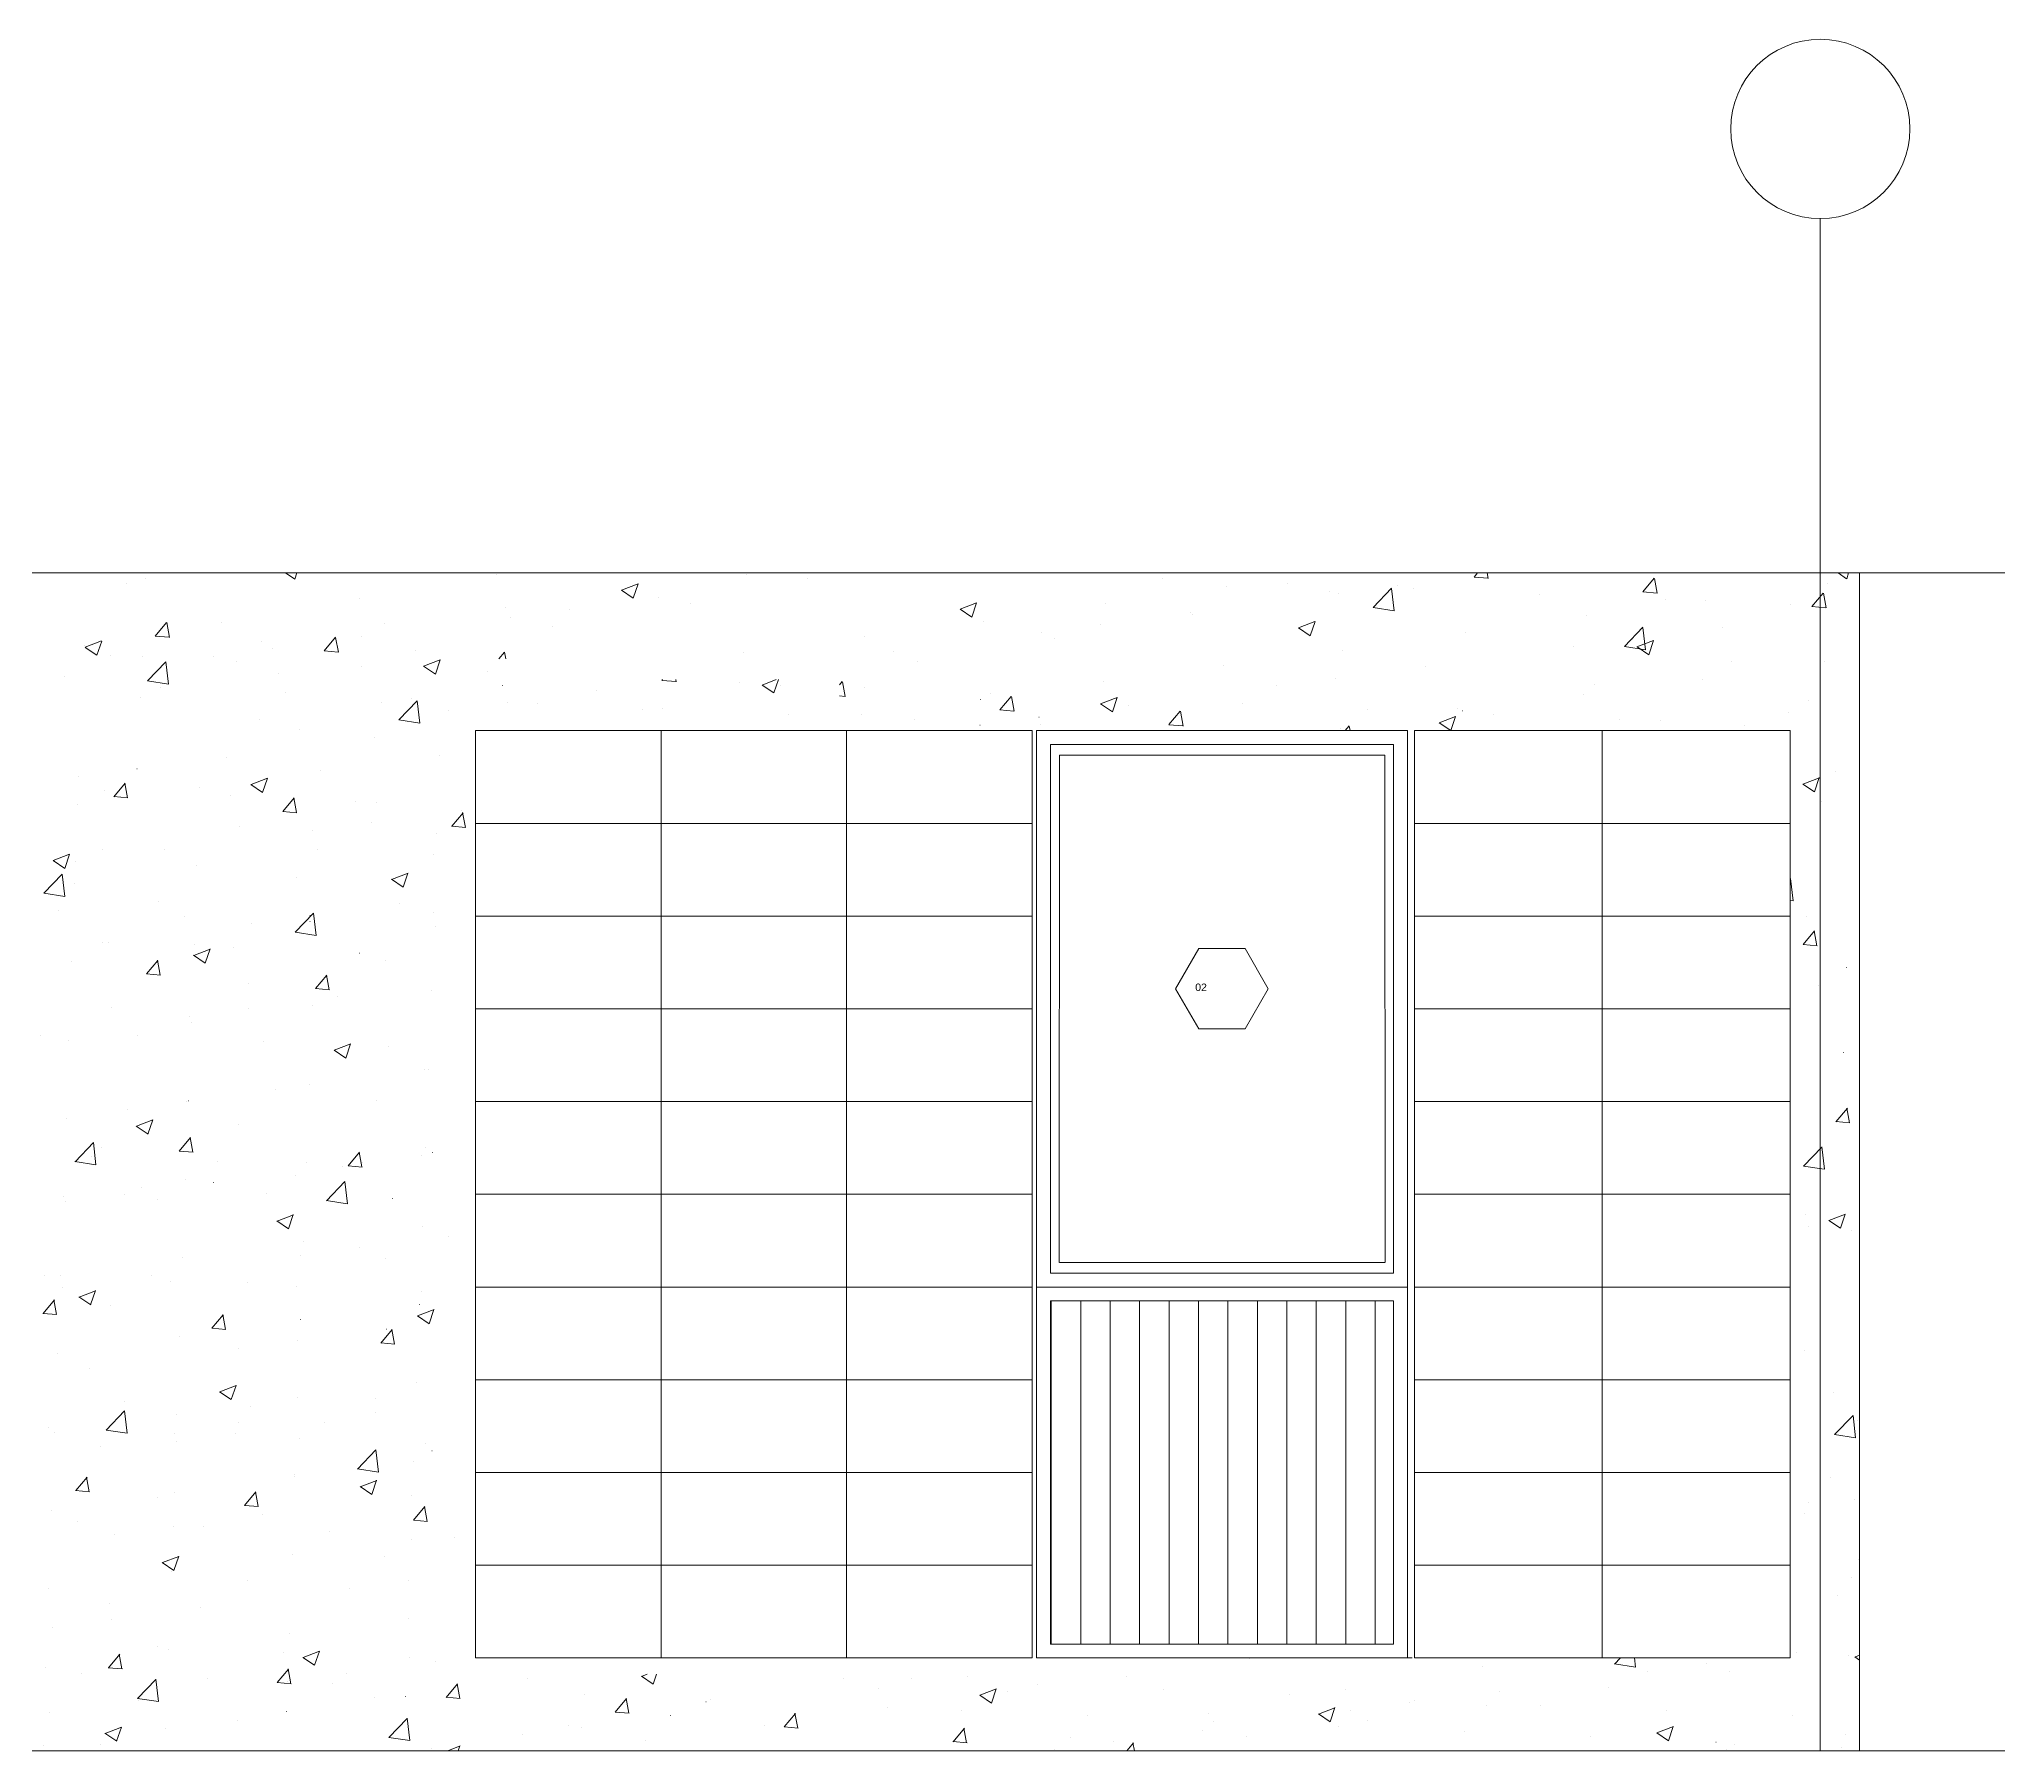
# Model space of a CAD drawing. Header units: centimetres. Extents: x -16179 to 12840, y -10704 to 3856.
# Drawn here: x 5540.9 to 5964.8, y -8898.1 to -8529 of the extents above; entities that cross this region are included whole.
import ezdxf

# ---------------------------------------------------------------- set-up
doc = ezdxf.new("R2010")
doc.units = ezdxf.units.CM
doc.header["$MEASUREMENT"] = 0
doc.layers.add('A-ELEV-MBE1_Num_Penna__14_Num_Penna__11_Num_Penna__9_Num_Penna__9_Num_Penna__9_Num_Penna__9_Num_Penna__9_Num_Penna__9_Num_Penna__10_Num_Penna__11', color=7, linetype='Continuous', lineweight=18, true_color=0xd19cc7)
for name, color, linetype, lineweight in [('A-ELEV-MBE1_Num_Penna__7_Num_Penna__7_Num_Penna__7_Num_Penna__7_Num_Penna__7_Num_Penna__7_Num_Penna__7_Num_Penna__7_Num_Penna__7_Num_Penna__7', 7, 'Continuous', 18), ('A-ELEV-PATT_Num_Penna__8_Num_Penna__8_Num_Penna__8_Num_Penna__8_Num_Penna__8_Num_Penna__8_Num_Penna__8_Num_Penna__8_Num_Penna__8_Num_Penna__8', 8, 'Continuous', 18), ('AA - linee quote_Num_Penna__3_Num_Penna__3_Num_Penna__3_Num_Penna__3_Num_Penna__3_Num_Penna__3_Num_Penna__3_Num_Penna__3_Num_Penna__3_Num_Penna__3', 3, 'Continuous', 18), ('AA - pareti sezionate_Num_Penna__7_Num_Penna__7_Num_Penna__7_Num_Penna__7_Num_Penna__7_Num_Penna__7_Num_Penna__7_Num_Penna__7_Num_Penna__7_Num_Penna__7', 7, 'Continuous', 18), ('AA - serramenti e porte_Num_Penna__4_Num_Penna__4_Num_Penna__4_Num_Penna__4_Num_Penna__4_Num_Penna__4_Num_Penna__4_Num_Penna__4_Num_Penna__4_Num_Penna__4', 4, 'Continuous', 18), ('AA - serramenti e porte_Num_Penna__7_Num_Penna__7_Num_Penna__7_Num_Penna__7_Num_Penna__7_Num_Penna__7_Num_Penna__7_Num_Penna__7_Num_Penna__7_Num_Penna__7', 7, 'Continuous', 18), ('AA pareti non sezionate_Num_Penna__2_Num_Penna__2_Num_Penna__2_Num_Penna__2_Num_Penna__2_Num_Penna__2_Num_Penna__2_Num_Penna__2_Num_Penna__2_Num_Penna__2', 2, 'Continuous', 18), ('SIMBOLI FINESTRE_Num_Penna__3_Num_Penna__3_Num_Penna__3_Num_Penna__3_Num_Penna__3_Num_Penna__3_Num_Penna__3_Num_Penna__3_Num_Penna__3_Num_Penna__3', 3, 'Continuous', 18)]:
    doc.layers.add(name, color=color, linetype=linetype, lineweight=lineweight)
doc.styles.add('GENERATED_STYLE_1', font='Arial.ttf')

msp = doc.modelspace()

# ---------------------------------------------------------------- linework, layer by layer
at = {"layer": 'A-ELEV-MBE1_Num_Penna__14_Num_Penna__11_Num_Penna__9_Num_Penna__9_Num_Penna__9_Num_Penna__9_Num_Penna__9_Num_Penna__9_Num_Penna__10_Num_Penna__11', "color": 9, "linetype": 'Continuous', "lineweight": 18, "true_color": 0xd19cc7}
for p, q in [((5675.04, -8678.1), (5635.04, -8678.1)), ((5635.04, -8678.1), (5635.04, -8698.1)), ((5675.04, -8698.1), (5675.04, -8678.1)), ((5715.04, -8678.1), (5675.04, -8678.1)), ((5675.04, -8678.1), (5675.04, -8698.1)), ((5713.54, -8678.1), (5714.54, -8678.1)), ((5715.04, -8698.1), (5715.04, -8678.1)), ((5755.04, -8678.1), (5715.04, -8678.1)), ((5715.04, -8678.1), (5715.04, -8698.1)), ((5755.04, -8678.1), (5755.04, -8698.1)), ((5837.54, -8678.1), (5878.04, -8678.1)), ((5837.54, -8698.1), (5837.54, -8678.1)), ((5878.04, -8678.1), (5918.54, -8678.1)), ((5878.04, -8698.1), (5878.04, -8678.1)), ((5878.04, -8678.1), (5878.04, -8698.1)), ((5918.54, -8678.1), (5918.54, -8698.1)), ((5635.04, -8698.1), (5675.04, -8698.1)), ((5675.04, -8698.1), (5635.04, -8698.1)), ((5635.04, -8698.1), (5635.04, -8718.1)), ((5675.04, -8718.1), (5675.04, -8698.1)), ((5675.04, -8698.1), (5715.04, -8698.1)), ((5715.04, -8698.1), (5675.04, -8698.1)), ((5675.04, -8698.1), (5675.04, -8718.1)), ((5715.04, -8718.1), (5715.04, -8698.1)), ((5715.04, -8698.1), (5755.04, -8698.1)), ((5715.04, -8698.1), (5715.04, -8718.1)), ((5755.04, -8698.1), (5755.04, -8718.1)), ((5837.54, -8698.1), (5878.04, -8698.1)), ((5837.54, -8718.1), (5837.54, -8698.1)), ((5878.04, -8698.1), (5837.54, -8698.1)), ((5878.04, -8698.1), (5918.54, -8698.1)), ((5878.04, -8718.1), (5878.04, -8698.1)), ((5878.04, -8698.1), (5878.04, -8718.1)), ((5918.54, -8698.1), (5878.04, -8698.1)), ((5918.54, -8698.1), (5918.54, -8718.1)), ((5635.04, -8718.1), (5675.04, -8718.1)), ((5675.04, -8718.1), (5635.04, -8718.1)), ((5635.04, -8718.1), (5635.04, -8738.1)), ((5675.04, -8738.1), (5675.04, -8718.1)), ((5675.04, -8718.1), (5715.04, -8718.1)), ((5715.04, -8718.1), (5675.04, -8718.1)), ((5675.04, -8718.1), (5675.04, -8738.1)), ((5715.04, -8738.1), (5715.04, -8718.1)), ((5715.04, -8718.1), (5755.04, -8718.1)), ((5755.04, -8718.1), (5715.04, -8718.1)), ((5715.04, -8718.1), (5715.04, -8738.1)), ((5755.04, -8718.1), (5755.04, -8738.1)), ((5878.04, -8718.1), (5837.54, -8718.1)), ((5837.54, -8718.1), (5878.04, -8718.1)), ((5837.54, -8738.1), (5837.54, -8718.1)), ((5918.54, -8718.1), (5878.04, -8718.1)), ((5878.04, -8718.1), (5918.54, -8718.1)), ((5878.04, -8738.1), (5878.04, -8718.1)), ((5878.04, -8718.1), (5878.04, -8738.1)), ((5918.54, -8718.1), (5918.54, -8738.1)), ((5635.04, -8738.1), (5675.04, -8738.1)), ((5675.04, -8738.1), (5635.04, -8738.1)), ((5635.04, -8738.1), (5635.04, -8758.1)), ((5675.04, -8758.1), (5675.04, -8738.1)), ((5675.04, -8738.1), (5715.04, -8738.1)), ((5715.04, -8738.1), (5675.04, -8738.1)), ((5675.04, -8738.1), (5675.04, -8758.1)), ((5715.04, -8758.1), (5715.04, -8738.1)), ((5715.04, -8738.1), (5755.04, -8738.1)), ((5755.04, -8738.1), (5715.04, -8738.1)), ((5715.04, -8738.1), (5715.04, -8758.1)), ((5755.04, -8738.1), (5755.04, -8758.1)), ((5837.54, -8738.1), (5878.04, -8738.1)), ((5837.54, -8758.1), (5837.54, -8738.1)), ((5878.04, -8738.1), (5837.54, -8738.1)), ((5878.04, -8738.1), (5918.54, -8738.1)), ((5878.04, -8758.1), (5878.04, -8738.1)), ((5878.04, -8738.1), (5878.04, -8758.1)), ((5918.54, -8738.1), (5878.04, -8738.1)), ((5635.04, -8758.1), (5675.04, -8758.1)), ((5675.04, -8758.1), (5635.04, -8758.1)), ((5635.04, -8758.1), (5635.04, -8778.1)), ((5675.04, -8778.1), (5675.04, -8758.1)), ((5675.04, -8758.1), (5715.04, -8758.1)), ((5715.04, -8758.1), (5675.04, -8758.1)), ((5675.04, -8758.1), (5675.04, -8778.1)), ((5715.04, -8778.1), (5715.04, -8758.1)), ((5715.04, -8758.1), (5755.04, -8758.1)), ((5755.04, -8758.1), (5715.04, -8758.1)), ((5715.04, -8758.1), (5715.04, -8778.1)), ((5755.04, -8758.1), (5755.04, -8778.1)), ((5837.54, -8758.1), (5878.04, -8758.1)), ((5837.54, -8778.1), (5837.54, -8758.1)), ((5878.04, -8758.1), (5837.54, -8758.1)), ((5878.04, -8758.1), (5878.04, -8778.1)), ((5878.04, -8758.1), (5918.54, -8758.1)), ((5878.04, -8778.1), (5878.04, -8758.1)), ((5918.54, -8758.1), (5878.04, -8758.1)), ((5635.04, -8778.1), (5675.04, -8778.1)), ((5675.04, -8778.1), (5635.04, -8778.1)), ((5635.04, -8778.1), (5635.04, -8798.1)), ((5675.04, -8798.1), (5675.04, -8778.1)), ((5715.04, -8778.1), (5675.04, -8778.1)), ((5675.04, -8778.1), (5675.04, -8798.1)), ((5715.04, -8798.1), (5715.04, -8778.1)), ((5755.04, -8778.1), (5715.04, -8778.1)), ((5715.04, -8778.1), (5715.04, -8798.1)), ((5755.04, -8778.1), (5755.04, -8798.1)), ((5837.54, -8778.1), (5878.04, -8778.1)), ((5837.54, -8798.1), (5837.54, -8778.1)), ((5878.04, -8778.1), (5837.54, -8778.1)), ((5878.04, -8778.1), (5878.04, -8798.1)), ((5878.04, -8778.1), (5918.54, -8778.1)), ((5878.04, -8798.1), (5878.04, -8778.1)), ((5918.54, -8778.1), (5878.04, -8778.1)), ((5918.54, -8778.1), (5918.54, -8798.1)), ((5635.04, -8798.1), (5675.04, -8798.1)), ((5675.04, -8798.1), (5635.04, -8798.1)), ((5635.04, -8798.1), (5635.04, -8818.1)), ((5675.04, -8818.1), (5675.04, -8798.1)), ((5675.04, -8798.1), (5715.04, -8798.1)), ((5715.04, -8798.1), (5675.04, -8798.1)), ((5675.04, -8798.1), (5675.04, -8818.1)), ((5715.04, -8818.1), (5715.04, -8798.1)), ((5715.04, -8798.1), (5755.04, -8798.1)), ((5755.04, -8798.1), (5715.04, -8798.1)), ((5715.04, -8798.1), (5715.04, -8818.1)), ((5755.04, -8798.1), (5755.04, -8818.1)), ((5878.04, -8798.1), (5837.54, -8798.1)), ((5837.54, -8798.1), (5878.04, -8798.1)), ((5837.54, -8818.1), (5837.54, -8798.1)), ((5918.54, -8798.1), (5878.04, -8798.1)), ((5878.04, -8798.1), (5878.04, -8818.1)), ((5878.04, -8798.1), (5918.54, -8798.1)), ((5878.04, -8818.1), (5878.04, -8798.1)), ((5918.54, -8798.1), (5918.54, -8818.1)), ((5759.04, -8801.1), (5833.04, -8801.1)), ((5759.04, -8801.1), (5759.04, -8875.1)), ((5759.19, -8875.1), (5759.19, -8801.1)), ((5765.54, -8875.1), (5765.54, -8801.1)), ((5771.89, -8875.1), (5771.89, -8801.1)), ((5778.24, -8875.1), (5778.24, -8801.1)), ((5784.59, -8875.1), (5784.59, -8801.1)), ((5790.94, -8875.1), (5790.94, -8801.1)), ((5797.29, -8875.1), (5797.29, -8801.1)), ((5803.64, -8875.1), (5803.64, -8801.1)), ((5809.99, -8875.1), (5809.99, -8801.1)), ((5816.34, -8875.1), (5816.34, -8801.1)), ((5822.69, -8875.1), (5822.69, -8801.1)), ((5829.04, -8875.1), (5829.04, -8801.1)), ((5833.04, -8801.1), (5833.04, -8875.1)), ((5635.04, -8818.1), (5675.04, -8818.1)), ((5675.04, -8818.1), (5635.04, -8818.1)), ((5635.04, -8818.1), (5635.04, -8838.1)), ((5675.04, -8838.1), (5675.04, -8818.1)), ((5675.04, -8818.1), (5715.04, -8818.1)), ((5715.04, -8818.1), (5675.04, -8818.1)), ((5675.04, -8818.1), (5675.04, -8838.1)), ((5715.04, -8838.1), (5715.04, -8818.1)), ((5715.04, -8818.1), (5755.04, -8818.1)), ((5755.04, -8818.1), (5715.04, -8818.1)), ((5715.04, -8818.1), (5715.04, -8838.1)), ((5755.04, -8818.1), (5755.04, -8838.1)), ((5837.54, -8818.1), (5878.04, -8818.1)), ((5837.54, -8838.1), (5837.54, -8818.1)), ((5878.04, -8818.1), (5837.54, -8818.1)), ((5878.04, -8818.1), (5918.54, -8818.1)), ((5878.04, -8838.1), (5878.04, -8818.1)), ((5878.04, -8818.1), (5878.04, -8838.1)), ((5918.54, -8818.1), (5878.04, -8818.1)), ((5918.54, -8818.1), (5918.54, -8838.1)), ((5635.04, -8838.1), (5675.04, -8838.1)), ((5675.04, -8838.1), (5635.04, -8838.1)), ((5635.04, -8838.1), (5635.04, -8858.1)), ((5675.04, -8858.1), (5675.04, -8838.1)), ((5675.04, -8838.1), (5715.04, -8838.1)), ((5715.04, -8838.1), (5675.04, -8838.1)), ((5675.04, -8838.1), (5675.04, -8858.1)), ((5715.04, -8858.1), (5715.04, -8838.1)), ((5715.04, -8838.1), (5755.04, -8838.1)), ((5755.04, -8838.1), (5715.04, -8838.1)), ((5715.04, -8838.1), (5715.04, -8858.1)), ((5755.04, -8838.1), (5755.04, -8858.1)), ((5837.54, -8838.1), (5878.04, -8838.1)), ((5837.54, -8858.1), (5837.54, -8838.1)), ((5878.04, -8838.1), (5837.54, -8838.1)), ((5878.04, -8858.1), (5878.04, -8838.1)), ((5878.04, -8838.1), (5878.04, -8858.1)), ((5918.54, -8838.1), (5878.04, -8838.1)), ((5918.54, -8838.1), (5918.54, -8858.1)), ((5635.04, -8858.1), (5675.04, -8858.1)), ((5675.04, -8858.1), (5635.04, -8858.1)), ((5635.04, -8858.1), (5635.04, -8878.1)), ((5675.04, -8878.1), (5675.04, -8858.1)), ((5675.04, -8858.1), (5715.04, -8858.1)), ((5715.04, -8858.1), (5675.04, -8858.1)), ((5675.04, -8858.1), (5675.04, -8878.1)), ((5715.04, -8878.1), (5715.04, -8858.1)), ((5715.04, -8858.1), (5755.04, -8858.1)), ((5755.04, -8858.1), (5715.04, -8858.1)), ((5715.04, -8858.1), (5715.04, -8878.1)), ((5755.04, -8858.1), (5755.04, -8878.1)), ((5878.04, -8858.1), (5837.54, -8858.1)), ((5837.54, -8858.1), (5878.04, -8858.1)), ((5837.54, -8878.1), (5837.54, -8858.1)), ((5918.54, -8858.1), (5878.04, -8858.1)), ((5878.04, -8858.1), (5878.04, -8878.1)), ((5878.04, -8858.1), (5918.54, -8858.1)), ((5878.04, -8878.1), (5878.04, -8858.1)), ((5918.54, -8858.1), (5918.54, -8878.1)), ((5759.04, -8875.1), (5833.04, -8875.1)), ((5635.04, -8878.1), (5675.04, -8878.1)), ((5675.04, -8878.1), (5715.04, -8878.1)), ((5715.04, -8878.1), (5755.04, -8878.1)), ((5878.04, -8878.1), (5837.54, -8878.1)), ((5918.54, -8878.1), (5878.04, -8878.1))]:
    msp.add_line(p, q, dxfattribs=at)
at = {"layer": 'A-ELEV-MBE1_Num_Penna__7_Num_Penna__7_Num_Penna__7_Num_Penna__7_Num_Penna__7_Num_Penna__7_Num_Penna__7_Num_Penna__7_Num_Penna__7_Num_Penna__7', "color": 7, "linetype": 'Continuous', "lineweight": 18}
for p, q in [((5918.54, -8738.1), (5918.54, -8758.1)), ((5918.54, -8758.1), (5918.54, -8778.1)), ((5878.04, -8838.1), (5918.54, -8838.1))]:
    msp.add_line(p, q, dxfattribs=at)
at = {"layer": 'A-ELEV-PATT_Num_Penna__8_Num_Penna__8_Num_Penna__8_Num_Penna__8_Num_Penna__8_Num_Penna__8_Num_Penna__8_Num_Penna__8_Num_Penna__8_Num_Penna__8', "color": 8, "linetype": 'Continuous', "lineweight": 18}
for p, q in [((5559.71, -8646.29), (5559.72, -8646.29)), ((5563.9, -8645.18), (5563.91, -8645.18)), ((5594.03, -8644.1), (5596.04, -8645.46)), ((5596.04, -8645.46), (5596.49, -8644.1)), ((5639.53, -8644.53), (5639.53, -8644.53)), ((5666.51, -8647.81), (5670.06, -8646.44)), ((5669.05, -8649.52), (5670.08, -8646.45)), ((5693.45, -8644.39), (5693.46, -8644.39)), ((5706.51, -8645.24), (5706.52, -8645.24)), ((5783.1, -8645.21), (5783.11, -8645.21)), ((5797.05, -8647.09), (5797.05, -8647.09)), ((5810.22, -8646.35), (5810.22, -8646.35)), ((5828.62, -8651.52), (5832.57, -8647.4)), ((5833.14, -8652.24), (5832.58, -8647.41)), ((5833.94, -8646.74), (5833.95, -8646.74)), ((5850.37, -8644.98), (5851.1, -8644.1)), ((5850.37, -8644.98), (5853.41, -8645.25)), ((5853.18, -8644.21), (5853.19, -8644.21)), ((5853.45, -8645.27), (5853.23, -8644.1)), ((5886.81, -8648.17), (5889.25, -8645.25)), ((5889.88, -8648.46), (5889.3, -8645.27)), ((5926.6, -8646.3), (5926.6, -8646.3)), ((5928.91, -8644.1), (5930.74, -8645.35)), ((5930.75, -8645.34), (5931.16, -8644.1)), ((5609.9, -8649.61), (5609.9, -8649.61)), ((5641.41, -8651.45), (5641.41, -8651.45)), ((5666.52, -8647.82), (5669.04, -8649.52)), ((5667.07, -8648.2), (5667.07, -8648.2)), ((5674.43, -8649.47), (5674.43, -8649.47)), ((5681.32, -8650.6), (5681.33, -8650.6)), ((5739.51, -8651.88), (5743.07, -8650.51)), ((5742.05, -8653.59), (5743.08, -8650.52)), ((5770.96, -8650.67), (5770.97, -8650.67)), ((5819.23, -8648.03), (5819.23, -8648.03)), ((5821.23, -8648.42), (5821.23, -8648.42)), ((5828.63, -8651.54), (5833.14, -8652.24)), ((5837.34, -8647.5), (5837.34, -8647.5)), ((5864.46, -8648.64), (5864.46, -8648.64)), ((5886.81, -8648.17), (5889.85, -8648.44)), ((5891.57, -8649.79), (5891.58, -8649.79)), ((5900.21, -8650.11), (5900.22, -8650.11)), ((5918.69, -8650.94), (5918.7, -8650.94)), ((5923.24, -8651.35), (5925.69, -8648.44)), ((5923.25, -8651.36), (5926.28, -8651.62)), ((5926.32, -8651.64), (5925.73, -8648.46)), ((5565.92, -8657.69), (5568.37, -8654.77)), ((5569, -8657.98), (5568.41, -8654.79)), ((5580.27, -8654.7), (5580.28, -8654.7)), ((5615.33, -8655.03), (5615.33, -8655.03)), ((5642.47, -8653.68), (5642.48, -8653.68)), ((5651.7, -8655.68), (5651.7, -8655.68)), ((5655.19, -8652), (5655.2, -8652)), ((5739.52, -8651.89), (5742.05, -8653.59)), ((5744.58, -8654.47), (5744.58, -8654.47)), ((5769.91, -8655.18), (5769.91, -8655.18)), ((5789.14, -8652.64), (5789.15, -8652.64)), ((5789.6, -8653.12), (5789.61, -8653.12)), ((5812.52, -8655.94), (5816.07, -8654.58)), ((5815.06, -8657.66), (5816.09, -8654.59)), ((5874.55, -8653.36), (5874.56, -8653.36)), ((5882.83, -8659.93), (5886.79, -8655.81)), ((5887.35, -8660.64), (5886.79, -8655.82)), ((5903.86, -8655.82), (5903.87, -8655.82)), ((5550.65, -8659.78), (5550.65, -8659.78)), ((5550.82, -8660.12), (5554.37, -8658.76)), ((5550.83, -8660.14), (5553.35, -8661.84)), ((5553.36, -8661.84), (5554.39, -8658.77)), ((5565.93, -8657.69), (5568.96, -8657.96)), ((5588.94, -8658.84), (5588.95, -8658.84)), ((5602.36, -8660.88), (5604.81, -8657.96)), ((5605.44, -8661.16), (5604.85, -8657.98)), ((5610.39, -8657.9), (5610.39, -8657.9)), ((5718.92, -8657.73), (5718.92, -8657.73)), ((5757.19, -8656.85), (5757.19, -8656.85)), ((5759.98, -8658.2), (5759.98, -8658.2)), ((5812.53, -8655.96), (5815.05, -8657.66)), ((5848.47, -8656.94), (5848.48, -8656.94)), ((5871.9, -8660.02), (5871.91, -8660.02)), ((5882.84, -8659.95), (5887.36, -8660.65)), ((5884.62, -8658.35), (5884.63, -8658.35)), ((5885.52, -8660.01), (5889.08, -8658.65)), ((5885.53, -8660.03), (5888.06, -8661.73)), ((5888.07, -8661.73), (5889.1, -8658.66)), ((5556.26, -8662), (5556.27, -8662)), ((5563.28, -8662.09), (5563.29, -8662.09)), ((5564.27, -8667.37), (5568.23, -8663.25)), ((5568.79, -8668.09), (5568.23, -8663.26)), ((5578.43, -8662.11), (5578.44, -8662.11)), ((5583.38, -8663.15), (5583.39, -8663.15)), ((5591.15, -8660.43), (5591.16, -8660.43)), ((5602.36, -8660.88), (5605.4, -8661.15)), ((5610.5, -8664.29), (5610.51, -8664.29)), ((5622.07, -8660.77), (5622.08, -8660.77)), ((5623.82, -8664.19), (5627.38, -8662.83)), ((5623.83, -8664.2), (5626.36, -8665.91)), ((5626.36, -8665.91), (5627.39, -8662.84)), ((5640.02, -8662.6), (5641.25, -8661.14)), ((5641.55, -8662.6), (5641.29, -8661.17)), ((5692.84, -8661.3), (5692.84, -8661.3)), ((5725.11, -8661.07), (5725.11, -8661.07)), ((5730.35, -8663.29), (5730.36, -8663.29)), ((5796.43, -8664), (5796.43, -8664)), ((5822.09, -8660.75), (5822.09, -8660.75)), ((5839.82, -8664.25), (5839.83, -8664.25)), ((5906.01, -8663.09), (5906.01, -8663.09)), ((5925.98, -8663.21), (5925.99, -8663.21)), ((5546.35, -8666.33), (5546.36, -8666.33)), ((5564.28, -8667.39), (5568.8, -8668.09)), ((5592.45, -8665.85), (5592.45, -8665.85)), ((5637.62, -8665.44), (5637.62, -8665.44)), ((5640.79, -8668.36), (5640.8, -8668.36)), ((5675.23, -8667.25), (5675.36, -8667.1)), ((5675.24, -8667.26), (5678.27, -8667.52)), ((5678.31, -8667.54), (5678.23, -8667.1)), ((5691.85, -8667.73), (5691.86, -8667.73)), ((5696.83, -8668.26), (5699.84, -8667.1)), ((5696.84, -8668.27), (5699.37, -8669.98)), ((5699.37, -8669.98), (5700.33, -8667.1)), ((5700.72, -8668.37), (5700.73, -8668.37)), ((5713.54, -8668.21), (5714.12, -8667.52)), ((5714.75, -8670.73), (5714.16, -8667.54)), ((5770.35, -8667.58), (5770.35, -8667.58)), ((5807.86, -8668.45), (5807.87, -8668.45)), ((5820.58, -8666.78), (5820.59, -8666.78)), ((5876.38, -8668.17), (5876.39, -8668.17)), ((5899.6, -8667.02), (5899.6, -8667.02)), ((5562.82, -8670.94), (5562.83, -8670.94)), ((5566.97, -8668.82), (5566.98, -8668.82)), ((5594.09, -8669.97), (5594.1, -8669.97)), ((5614.71, -8671.94), (5614.71, -8671.94)), ((5618.49, -8675.78), (5622.45, -8671.66)), ((5621.21, -8671.11), (5621.22, -8671.11)), ((5623.01, -8676.5), (5622.45, -8671.67)), ((5641.83, -8672.04), (5641.83, -8672.04)), ((5648.33, -8672.26), (5648.33, -8672.26)), ((5661.07, -8669.5), (5661.07, -8669.5)), ((5713.54, -8670.61), (5714.71, -8670.71)), ((5718.97, -8668.87), (5718.98, -8668.87)), ((5743.96, -8671.39), (5743.97, -8671.39)), ((5746.09, -8670.02), (5746.1, -8670.02)), ((5748.11, -8673.63), (5750.56, -8670.71)), ((5751.18, -8673.92), (5750.6, -8670.73)), ((5769.83, -8672.33), (5773.39, -8670.96)), ((5769.84, -8672.34), (5772.37, -8674.05)), ((5772.38, -8674.05), (5773.41, -8670.98)), ((5773.21, -8671.17), (5773.21, -8671.17)), ((5775.78, -8672.68), (5775.79, -8672.68)), ((5800.33, -8672.31), (5800.33, -8672.31)), ((5873.94, -8670.27), (5873.94, -8670.27)), ((5922.58, -8671.63), (5922.58, -8671.63)), ((5588.32, -8675.75), (5588.33, -8675.75)), ((5618.5, -8675.8), (5623.02, -8676.5)), ((5629.11, -8673.71), (5629.11, -8673.71)), ((5671.1, -8673.46), (5671.1, -8673.46)), ((5675.45, -8673.41), (5675.45, -8673.41)), ((5702.57, -8674.55), (5702.57, -8674.55)), ((5718.3, -8674.64), (5718.31, -8674.64)), ((5729.68, -8675.7), (5729.69, -8675.7)), ((5743.82, -8676.89), (5743.83, -8676.89)), ((5748.11, -8673.63), (5751.15, -8673.9)), ((5756.54, -8675.21), (5756.55, -8675.21)), ((5756.8, -8676.84), (5756.81, -8676.84)), ((5784.54, -8676.81), (5786.99, -8673.9)), ((5784.55, -8676.82), (5787.58, -8677.08)), ((5787.62, -8677.1), (5787.03, -8673.92)), ((5822.57, -8678.1), (5823.43, -8677.08)), ((5823.66, -8678.1), (5823.47, -8677.11)), ((5827.45, -8673.46), (5827.45, -8673.46)), ((5842.84, -8676.4), (5846.4, -8675.03)), ((5842.85, -8676.41), (5845.36, -8678.1)), ((5845.39, -8678.1), (5846.41, -8675.04)), ((5846.76, -8673.26), (5846.76, -8673.26)), ((5847.85, -8673.85), (5847.86, -8673.85)), ((5854.56, -8674.6), (5854.57, -8674.6)), ((5881.68, -8675.75), (5881.69, -8675.75)), ((5890.5, -8675.85), (5890.5, -8675.85)), ((5908.8, -8676.89), (5908.8, -8676.89)), ((5918.18, -8674.24), (5918.19, -8674.24)), ((5597.03, -8677.94), (5597.03, -8677.94)), ((5613.32, -8679.57), (5613.33, -8679.57)), ((5783.92, -8677.99), (5783.92, -8677.99)), ((5821.47, -8677.66), (5821.47, -8677.66)), ((5581.24, -8683.79), (5581.25, -8683.79)), ((5627.29, -8683.48), (5627.29, -8683.48)), ((5549.28, -8688), (5549.29, -8688)), ((5557.02, -8692.35), (5559.47, -8689.44)), ((5559.96, -8692.6), (5559.37, -8689.42)), ((5562, -8686.33), (5562.01, -8686.33)), ((5586.57, -8689.72), (5589.1, -8691.43)), ((5586.6, -8689.75), (5590.16, -8688.38)), ((5589.09, -8691.43), (5590.12, -8688.36)), ((5601.63, -8686.73), (5601.63, -8686.73)), ((5921.28, -8689.61), (5923.81, -8691.32)), ((5921.31, -8689.64), (5924.87, -8688.27)), ((5923.8, -8691.31), (5924.83, -8688.24)), ((5928.32, -8686.88), (5928.32, -8686.88)), ((5554.97, -8690.99), (5554.97, -8690.99)), ((5557, -8692.34), (5560.03, -8692.61)), ((5575.54, -8690.31), (5575.55, -8690.31)), ((5582.08, -8692.13), (5582.09, -8692.13)), ((5593.46, -8695.54), (5595.91, -8692.62)), ((5596.39, -8695.79), (5595.81, -8692.61)), ((5609.2, -8693.28), (5609.21, -8693.28)), ((5613.75, -8693.59), (5613.75, -8693.59)), ((5925.39, -8693.32), (5925.39, -8693.32)), ((5549.16, -8694.12), (5549.16, -8694.12)), ((5593.44, -8695.53), (5596.47, -8695.8)), ((5612.68, -8697.93), (5612.68, -8697.93)), ((5629.89, -8698.73), (5632.34, -8695.81)), ((5631.92, -8695.4), (5631.92, -8695.4)), ((5632.83, -8698.98), (5632.24, -8695.79)), ((5584.12, -8698.67), (5584.13, -8698.67)), ((5599.96, -8699.61), (5599.96, -8699.61)), ((5626.67, -8700.39), (5626.67, -8700.39)), ((5629.87, -8698.72), (5632.91, -8698.99)), ((5543.89, -8706.11), (5546.42, -8707.81)), ((5543.92, -8706.13), (5547.47, -8704.77)), ((5546.41, -8707.81), (5547.44, -8704.74)), ((5548.64, -8706.36), (5548.64, -8706.36)), ((5554.5, -8703.76), (5554.5, -8703.76)), ((5567.88, -8703.83), (5567.88, -8703.83)), ((5601.01, -8703.64), (5601.01, -8703.64)), ((5625.92, -8704.74), (5625.93, -8704.74)), ((5541.91, -8713.18), (5545.86, -8709.05)), ((5546.42, -8713.85), (5545.86, -8709.03)), ((5574.93, -8707.22), (5574.93, -8707.22)), ((5596.3, -8709.83), (5596.3, -8709.83)), ((5616.9, -8710.17), (5619.42, -8711.88)), ((5616.92, -8710.2), (5620.48, -8708.84)), ((5619.41, -8711.88), (5620.44, -8708.81)), ((5918.54, -8710.13), (5918.64, -8710.02)), ((5919.2, -8714.82), (5918.64, -8709.99)), ((5541.89, -8713.15), (5546.41, -8713.85)), ((5548.54, -8711.03), (5548.55, -8711.03)), ((5566.67, -8714.91), (5566.67, -8714.91)), ((5918.54, -8714.72), (5919.18, -8714.82)), ((5545.07, -8716.94), (5545.08, -8716.94)), ((5572.19, -8718.09), (5572.2, -8718.09)), ((5596.12, -8721.58), (5600.08, -8717.46)), ((5599.31, -8717.97), (5599.32, -8717.97)), ((5599.31, -8719.24), (5599.32, -8719.24)), ((5600.64, -8722.26), (5600.08, -8717.44)), ((5618.55, -8715.44), (5618.56, -8715.44)), ((5626.05, -8717.3), (5626.06, -8717.3)), ((5922.03, -8718.21), (5922.03, -8718.21)), ((5586.6, -8719.64), (5586.6, -8719.64)), ((5596.11, -8721.56), (5600.62, -8722.26)), ((5600.39, -8720.56), (5600.4, -8720.56)), ((5626.43, -8720.38), (5626.43, -8720.38)), ((5921.39, -8724.23), (5923.84, -8721.31)), ((5924.32, -8724.48), (5923.74, -8721.3)), ((5547.92, -8727.94), (5547.93, -8727.94)), ((5554.51, -8723.87), (5554.52, -8723.87)), ((5555.79, -8723.77), (5555.79, -8723.77)), ((5564.07, -8730.57), (5566.52, -8727.65)), ((5567, -8730.81), (5566.42, -8727.63)), ((5574.21, -8726.56), (5576.74, -8728.26)), ((5574.24, -8726.59), (5577.8, -8725.22)), ((5574.31, -8724.13), (5574.31, -8724.13)), ((5576.73, -8728.26), (5577.76, -8725.19)), ((5582.9, -8724.91), (5582.91, -8724.91)), ((5610.02, -8726.06), (5610.03, -8726.06)), ((5615.7, -8727.6), (5615.7, -8727.6)), ((5921.37, -8724.22), (5924.4, -8724.49)), ((5564.05, -8730.56), (5567.08, -8730.82)), ((5600.51, -8733.75), (5602.95, -8730.84)), ((5603.44, -8734), (5602.85, -8730.82)), ((5930.74, -8729.17), (5930.75, -8729.17)), ((5586.07, -8732.69), (5586.08, -8732.69)), ((5600.48, -8733.74), (5603.52, -8734.01)), ((5605.19, -8735.47), (5605.19, -8735.47)), ((5625.43, -8734.21), (5625.44, -8734.21)), ((5924.73, -8732.98), (5924.73, -8732.98)), ((5556.44, -8737.77), (5556.45, -8737.77)), ((5573.23, -8739.68), (5573.24, -8739.68)), ((5585.95, -8738), (5585.95, -8738)), ((5599.77, -8737.47), (5599.78, -8737.47)), ((5541.15, -8743.9), (5541.15, -8743.9)), ((5547.31, -8744.85), (5547.31, -8744.85)), ((5562.09, -8743.91), (5562.09, -8743.91)), ((5573.69, -8741.04), (5573.7, -8741.04)), ((5589.2, -8745.06), (5589.21, -8745.06)), ((5604.54, -8747.01), (5607.06, -8748.72)), ((5604.56, -8747.04), (5608.12, -8745.67)), ((5607.05, -8748.72), (5608.08, -8745.65)), ((5616.32, -8746.2), (5616.33, -8746.2)), ((5930.09, -8747.53), (5930.1, -8747.53)), ((5623.91, -8751.28), (5623.91, -8751.28)), ((5624.82, -8751.13), (5624.82, -8751.13)), ((5591.82, -8755.51), (5591.83, -8755.51)), ((5599.16, -8754.38), (5599.16, -8754.38)), ((5546.69, -8761.76), (5546.69, -8761.76)), ((5559.87, -8759.71), (5559.87, -8759.71)), ((5572.59, -8758.04), (5572.59, -8758.04)), ((5573.07, -8757.95), (5573.08, -8757.95)), ((5613.6, -8757.91), (5613.6, -8757.91)), ((5928.44, -8762.44), (5930.89, -8759.53)), ((5931.37, -8762.69), (5930.78, -8759.51)), ((5561.85, -8763.4), (5564.38, -8765.1)), ((5561.88, -8763.42), (5565.44, -8762.06)), ((5564.37, -8765.1), (5565.4, -8762.03)), ((5571.12, -8768.78), (5573.57, -8765.86)), ((5574.05, -8769.02), (5573.46, -8765.84)), ((5583.97, -8763), (5583.98, -8763)), ((5928.42, -8762.43), (5931.45, -8762.7)), ((5548.64, -8771.07), (5552.6, -8766.95)), ((5552.19, -8769.87), (5552.2, -8769.87)), ((5553.16, -8771.75), (5552.6, -8766.92)), ((5554.35, -8768.08), (5554.35, -8768.08)), ((5571.1, -8768.77), (5574.13, -8769.03)), ((5607.55, -8771.97), (5610, -8769.05)), ((5610.49, -8772.21), (5609.9, -8769.03)), ((5623.26, -8769.65), (5623.27, -8769.65)), ((5624.2, -8768.04), (5624.2, -8768.04)), ((5625.77, -8769.07), (5625.78, -8769.07)), ((5921.42, -8772.03), (5925.37, -8767.91)), ((5925.93, -8772.71), (5925.37, -8767.89)), ((5548.63, -8771.04), (5553.14, -8771.74)), ((5579.31, -8771.02), (5579.32, -8771.02)), ((5596.15, -8774.15), (5596.15, -8774.15)), ((5598.54, -8771.29), (5598.54, -8771.29)), ((5606.43, -8772.16), (5606.43, -8772.16)), ((5607.53, -8771.95), (5610.57, -8772.22)), ((5610.54, -8771.32), (5610.55, -8771.32)), ((5921.4, -8772.01), (5925.92, -8772.71)), ((5546.07, -8778.67), (5546.08, -8778.67)), ((5559.22, -8778.08), (5559.23, -8778.08)), ((5562.9, -8776.69), (5562.91, -8776.69)), ((5572.46, -8774.87), (5572.46, -8774.87)), ((5578.46, -8775.54), (5578.47, -8775.54)), ((5590.02, -8777.84), (5590.03, -8777.84)), ((5602.86, -8779.48), (5606.82, -8775.35)), ((5607.37, -8780.15), (5606.81, -8775.33)), ((5546.5, -8779.75), (5546.51, -8779.75)), ((5566.52, -8779.24), (5566.52, -8779.24)), ((5592.2, -8783.88), (5595.76, -8782.51)), ((5594.69, -8785.55), (5595.72, -8782.48)), ((5602.84, -8779.45), (5607.36, -8780.15)), ((5617.14, -8778.99), (5617.15, -8778.99)), ((5921.88, -8782.54), (5921.88, -8782.54)), ((5926.91, -8783.77), (5930.47, -8782.4)), ((5929.4, -8785.44), (5930.43, -8782.37)), ((5592.18, -8783.85), (5594.7, -8785.55)), ((5623.58, -8784.95), (5623.59, -8784.95)), ((5629.14, -8787.15), (5629.14, -8787.15)), ((5922.61, -8785.07), (5922.61, -8785.07)), ((5926.88, -8783.74), (5929.41, -8785.44)), ((5931.85, -8785.91), (5931.85, -8785.91)), ((5597.18, -8791.36), (5597.18, -8791.36)), ((5597.92, -8788.2), (5597.93, -8788.2)), ((5609.9, -8789.68), (5609.9, -8789.68)), ((5542.09, -8795.69), (5542.09, -8795.69)), ((5545.45, -8795.59), (5545.46, -8795.59)), ((5565.1, -8795.58), (5565.1, -8795.58)), ((5571.84, -8791.78), (5571.84, -8791.78)), ((5615.55, -8791.93), (5615.55, -8791.93)), ((5545.86, -8798.11), (5545.86, -8798.11)), ((5549.52, -8800.26), (5553.08, -8798.9)), ((5552.01, -8801.94), (5553.04, -8798.87)), ((5569.2, -8796.84), (5569.21, -8796.84)), ((5585.92, -8797.02), (5585.93, -8797.02)), ((5596.32, -8797.98), (5596.33, -8797.98)), ((5623.44, -8799.13), (5623.45, -8799.13)), ((5541.71, -8803.79), (5544.74, -8804.06)), ((5541.73, -8803.8), (5544.18, -8800.88)), ((5544.66, -8804.05), (5544.08, -8800.86)), ((5549.49, -8800.23), (5552.02, -8801.94)), ((5556.29, -8802.1), (5556.3, -8802.1)), ((5578.17, -8806.99), (5580.61, -8804.07)), ((5581.1, -8807.24), (5580.51, -8804.05)), ((5622.53, -8804.33), (5626.08, -8802.96)), ((5622.96, -8801.86), (5622.97, -8801.86)), ((5625.02, -8806.01), (5626.05, -8802.94)), ((5578.14, -8806.98), (5581.18, -8807.24)), ((5597.3, -8805.11), (5597.31, -8805.11)), ((5614.6, -8810.18), (5617.05, -8807.26)), ((5615.77, -8807.19), (5615.78, -8807.19)), ((5617.54, -8810.42), (5616.95, -8807.24)), ((5622.5, -8804.3), (5625.03, -8806.01)), ((5544.84, -8812.5), (5544.84, -8812.5)), ((5571.22, -8808.69), (5571.23, -8808.69)), ((5583.82, -8811.39), (5583.82, -8811.39)), ((5596.53, -8809.72), (5596.54, -8809.72)), ((5614.58, -8810.17), (5617.62, -8810.43)), ((5921.74, -8811.73), (5921.75, -8811.73)), ((5551.73, -8815.62), (5551.74, -8815.62)), ((5579.82, -8820.69), (5582.34, -8822.39)), ((5579.84, -8820.71), (5583.4, -8819.35)), ((5582.33, -8822.39), (5583.36, -8819.32)), ((5622.34, -8818.77), (5622.35, -8818.77)), ((5927.96, -8820.91), (5927.97, -8820.91)), ((5555.38, -8828.96), (5559.33, -8824.84)), ((5559.31, -8822.8), (5559.32, -8822.8)), ((5559.89, -8829.64), (5559.33, -8824.82)), ((5586.43, -8823.94), (5586.44, -8823.94)), ((5596.69, -8822.02), (5596.69, -8822.02)), ((5613.45, -8822.24), (5613.45, -8822.24)), ((5613.55, -8825.09), (5613.55, -8825.09)), ((5542.91, -8828.48), (5542.91, -8828.48)), ((5544.22, -8829.41), (5544.22, -8829.41)), ((5555.36, -8828.94), (5559.88, -8829.64)), ((5570.02, -8829.62), (5570.03, -8829.62)), ((5570.6, -8825.6), (5570.61, -8825.6)), ((5583.82, -8827.33), (5583.83, -8827.33)), ((5602.41, -8827.22), (5602.41, -8827.22)), ((5928.15, -8829.93), (5932.11, -8825.8)), ((5932.67, -8830.61), (5932.11, -8825.78)), ((5933, -8826.95), (5933, -8826.95)), ((5554.2, -8832.41), (5554.2, -8832.41)), ((5570.45, -8831.43), (5570.46, -8831.43)), ((5583.17, -8829.75), (5583.17, -8829.75)), ((5597.14, -8830.77), (5597.15, -8830.77)), ((5609.59, -8837.37), (5613.55, -8833.25)), ((5614.11, -8838.05), (5613.55, -8833.22)), ((5624.26, -8831.91), (5624.26, -8831.91)), ((5625.62, -8833.4), (5625.63, -8833.4)), ((5928.14, -8829.9), (5932.65, -8830.6)), ((5609.58, -8837.34), (5614.09, -8838.05)), ((5621.73, -8835.68), (5621.73, -8835.68)), ((5548.76, -8842), (5551.79, -8842.27)), ((5548.78, -8842.01), (5551.23, -8839.09)), ((5551.71, -8842.26), (5551.12, -8839.08)), ((5585.21, -8845.2), (5587.66, -8842.28)), ((5588.15, -8845.45), (5587.56, -8842.26)), ((5596, -8838.48), (5596, -8838.48)), ((5596.07, -8838.93), (5596.07, -8838.93)), ((5610.14, -8841.14), (5612.67, -8842.84)), ((5610.17, -8841.17), (5613.72, -8839.8)), ((5612.66, -8842.84), (5613.69, -8839.77)), ((5927.31, -8839.28), (5927.32, -8839.28)), ((5543.6, -8846.32), (5543.61, -8846.32)), ((5566.37, -8843.57), (5566.37, -8843.57)), ((5569.99, -8842.51), (5569.99, -8842.51)), ((5585.19, -8845.19), (5588.23, -8845.46)), ((5621.13, -8843.03), (5621.13, -8843.03)), ((5621.65, -8848.39), (5624.1, -8845.47)), ((5624.59, -8848.64), (5624, -8845.45)), ((5922.56, -8844.52), (5922.56, -8844.52)), ((5932.38, -8843.86), (5932.39, -8843.86)), ((5549.21, -8848.62), (5549.21, -8848.62)), ((5569.8, -8849.79), (5569.81, -8849.79)), ((5576.32, -8849.77), (5576.33, -8849.77)), ((5589.04, -8847.26), (5589.05, -8847.26)), ((5621.63, -8848.38), (5624.67, -8848.64)), ((5921.73, -8846.87), (5921.74, -8846.87)), ((5557.09, -8851.46), (5557.09, -8851.46)), ((5603.44, -8850.91), (5603.45, -8850.91)), ((5621.11, -8852.59), (5621.11, -8852.59)), ((5630.56, -8852.06), (5630.57, -8852.06)), ((5567.46, -8857.53), (5569.98, -8859.23)), ((5567.48, -8857.55), (5571.04, -8856.19)), ((5569.97, -8859.23), (5571, -8856.16)), ((5595.45, -8855.84), (5595.45, -8855.84)), ((5615.4, -8856.26), (5615.4, -8856.26)), ((5933.19, -8856.78), (5933.2, -8856.78)), ((5542.98, -8863.23), (5542.99, -8863.23)), ((5569.37, -8859.42), (5569.37, -8859.42)), ((5585.77, -8861.34), (5585.78, -8861.34)), ((5607.76, -8863.07), (5607.77, -8863.07)), ((5620.48, -8861.4), (5620.49, -8861.4)), ((5931.76, -8860.77), (5931.77, -8860.77)), ((5556.15, -8866.43), (5556.15, -8866.43)), ((5575.68, -8867.29), (5575.69, -8867.29)), ((5928.86, -8864.66), (5928.86, -8864.66)), ((5543.72, -8871.5), (5543.73, -8871.5)), ((5556.44, -8869.83), (5556.45, -8869.83)), ((5620.49, -8869.5), (5620.5, -8869.5)), ((5566.43, -8875.72), (5566.44, -8875.72)), ((5568.75, -8876.33), (5568.75, -8876.33)), ((5594.83, -8872.75), (5594.84, -8872.75)), ((5542.36, -8880.14), (5542.37, -8880.14)), ((5555.8, -8880.21), (5558.84, -8880.48)), ((5555.83, -8880.22), (5558.28, -8877.31)), ((5558.76, -8880.47), (5558.17, -8877.29)), ((5592.26, -8883.41), (5594.71, -8880.49)), ((5593.55, -8876.87), (5593.55, -8876.87)), ((5595.2, -8883.66), (5594.61, -8880.47)), ((5597.78, -8877.98), (5600.31, -8879.68)), ((5597.81, -8878.01), (5601.36, -8876.64)), ((5600.3, -8879.68), (5601.33, -8876.61)), ((5620.67, -8878.02), (5620.67, -8878.02)), ((5626.36, -8878.9), (5626.36, -8878.9)), ((5801.89, -8878.24), (5801.9, -8878.24)), ((5852.25, -8879.9), (5852.26, -8879.9)), ((5880.66, -8879.39), (5885.17, -8880.09)), ((5880.67, -8879.41), (5881.93, -8878.1)), ((5885.19, -8880.09), (5884.96, -8878.1)), ((5900.59, -8879.35), (5900.59, -8879.35)), ((5919.83, -8876.82), (5919.83, -8876.82)), ((5931.15, -8877.68), (5931.15, -8877.68)), ((5932.49, -8877.87), (5933.54, -8878.57)), ((5932.51, -8877.9), (5933.54, -8877.5)), ((5550.02, -8881.4), (5550.03, -8881.4)), ((5562.11, -8886.86), (5566.07, -8882.73)), ((5566.63, -8887.53), (5566.07, -8882.71)), ((5577.14, -8882.55), (5577.15, -8882.55)), ((5592.24, -8883.4), (5595.28, -8883.67)), ((5594.4, -8883.11), (5594.4, -8883.11)), ((5604.26, -8883.69), (5604.27, -8883.69)), ((5607.12, -8881.43), (5607.12, -8881.43)), ((5628.7, -8886.6), (5631.15, -8883.68)), ((5631.63, -8886.85), (5631.05, -8883.66)), ((5646.26, -8882.6), (5646.26, -8882.6)), ((5670.79, -8882.05), (5673.31, -8883.75)), ((5670.81, -8882.07), (5672.03, -8881.6)), ((5673.3, -8883.75), (5674.02, -8881.6)), ((5714.35, -8882.47), (5714.35, -8882.47)), ((5721.83, -8884.61), (5721.84, -8884.61)), ((5729.14, -8882.6), (5729.15, -8882.6)), ((5741.07, -8882.07), (5741.08, -8882.07)), ((5743.82, -8886.14), (5747.38, -8884.78)), ((5746.31, -8887.82), (5747.34, -8884.75)), ((5756.26, -8883.74), (5756.26, -8883.74)), ((5775.51, -8882.05), (5775.51, -8882.05)), ((5879.4, -8884.51), (5879.41, -8884.51)), ((5887.87, -8881.02), (5887.87, -8881.02)), ((5905.49, -8880.94), (5905.49, -8880.94)), ((5562.1, -8886.83), (5566.61, -8887.53)), ((5562.32, -8887.33), (5562.32, -8887.33)), ((5613.3, -8886.57), (5613.3, -8886.57)), ((5619.87, -8886.41), (5619.88, -8886.41)), ((5628.68, -8886.59), (5631.71, -8886.85)), ((5631.38, -8884.84), (5631.38, -8884.84)), ((5658.5, -8885.99), (5658.5, -8885.99)), ((5665.14, -8889.79), (5667.59, -8886.87)), ((5668.07, -8890.03), (5667.48, -8886.85)), ((5684.72, -8887.55), (5684.73, -8887.55)), ((5685.62, -8887.13), (5685.62, -8887.13)), ((5723.77, -8888.88), (5723.77, -8888.88)), ((5743.79, -8886.12), (5746.32, -8887.82)), ((5749.85, -8885.3), (5749.86, -8885.3)), ((5783.38, -8884.89), (5783.38, -8884.89)), ((5810.49, -8886.04), (5810.5, -8886.04)), ((5816.82, -8890.21), (5820.38, -8888.85)), ((5819.31, -8891.89), (5820.34, -8888.82)), ((5822.63, -8884.99), (5822.63, -8884.99)), ((5836.55, -8887.78), (5836.55, -8887.78)), ((5837.61, -8887.18), (5837.62, -8887.18)), ((5853.02, -8888.32), (5853.02, -8888.32)), ((5855.79, -8885.25), (5855.79, -8885.25)), ((5864.73, -8888.33), (5864.74, -8888.33)), ((5543.08, -8889.86), (5543.08, -8889.86)), ((5555.12, -8894.39), (5558.68, -8893.02)), ((5557.61, -8896.07), (5558.64, -8893)), ((5568.13, -8893.24), (5568.14, -8893.24)), ((5583.67, -8891.65), (5583.68, -8891.65)), ((5594.21, -8889.67), (5594.22, -8889.67)), ((5616.33, -8895.26), (5620.29, -8891.14)), ((5620.84, -8895.94), (5620.28, -8891.12)), ((5655.1, -8892.64), (5655.1, -8892.64)), ((5657.79, -8893.04), (5657.8, -8893.04)), ((5665.11, -8889.78), (5668.15, -8890.04)), ((5677.03, -8890.5), (5677.04, -8890.5)), ((5697.38, -8892.69), (5697.39, -8892.69)), ((5701.55, -8892.96), (5704.59, -8893.23)), ((5701.57, -8892.97), (5704.02, -8890.06)), ((5704.51, -8893.22), (5703.92, -8890.04)), ((5738.01, -8896.16), (5740.46, -8893.24)), ((5739.85, -8889.42), (5739.86, -8889.42)), ((5740.94, -8896.41), (5740.36, -8893.23)), ((5766.97, -8890.57), (5766.97, -8890.57)), ((5793, -8890.07), (5793.01, -8890.07)), ((5794.09, -8891.71), (5794.09, -8891.71)), ((5816.8, -8890.18), (5819.32, -8891.89)), ((5821.21, -8892.86), (5821.21, -8892.86)), ((5823.83, -8889.45), (5823.83, -8889.45)), ((5827.36, -8891.57), (5827.36, -8891.57)), ((5889.83, -8894.28), (5893.39, -8892.91)), ((5891.85, -8889.47), (5891.85, -8889.47)), ((5892.32, -8895.96), (5893.35, -8892.89)), ((5918.97, -8890.62), (5918.97, -8890.62)), ((5541.75, -8897.05), (5541.75, -8897.05)), ((5554.05, -8896.74), (5554.05, -8896.74)), ((5555.1, -8894.36), (5557.62, -8896.07)), ((5616.31, -8895.24), (5620.83, -8895.94)), ((5629.05, -8898.1), (5631.69, -8897.09)), ((5631.3, -8898.1), (5631.65, -8897.06)), ((5645.08, -8894.71), (5645.08, -8894.71)), ((5671.72, -8895.94), (5671.73, -8895.94)), ((5737.99, -8896.15), (5741.02, -8896.42)), ((5763.38, -8895.16), (5763.38, -8895.16)), ((5772.51, -8896.21), (5772.51, -8896.21)), ((5775.49, -8898.1), (5776.9, -8896.43)), ((5777.11, -8898.1), (5776.79, -8896.41)), ((5791.75, -8893.68), (5791.75, -8893.68)), ((5801.28, -8895.15), (5801.28, -8895.15)), ((5848.32, -8894.01), (5848.33, -8894.01)), ((5875.44, -8895.15), (5875.45, -8895.15)), ((5889.8, -8894.25), (5892.33, -8895.96)), ((5902.56, -8896.3), (5902.57, -8896.3)), ((5906.46, -8896.85), (5906.47, -8896.85)), ((5929.68, -8897.44), (5929.68, -8897.44)), ((5930.53, -8894.6), (5930.53, -8894.6)), ((5625.47, -8897.72), (5625.48, -8897.72)), ((5759.79, -8897.89), (5759.8, -8897.89)), ((5904.87, -8897.85), (5904.87, -8897.85))]:
    msp.add_line(p, q, dxfattribs=at)
at = {"layer": 'AA - linee quote_Num_Penna__3_Num_Penna__3_Num_Penna__3_Num_Penna__3_Num_Penna__3_Num_Penna__3_Num_Penna__3_Num_Penna__3_Num_Penna__3_Num_Penna__3', "color": 3, "linetype": 'Continuous', "lineweight": 18}
msp.add_line((5925.06, -8898.1), (5925.06, -8567.65), dxfattribs=at)
msp.add_circle((5925.06, -8548.32), 19.33, dxfattribs=at)
at = {"layer": 'AA - pareti sezionate_Num_Penna__7_Num_Penna__7_Num_Penna__7_Num_Penna__7_Num_Penna__7_Num_Penna__7_Num_Penna__7_Num_Penna__7_Num_Penna__7_Num_Penna__7', "color": 7, "linetype": 'Continuous', "lineweight": 18}
msp.add_line((5964.83, -8898.1), (5933.54, -8898.1), dxfattribs=at)
at = {"layer": 'AA - serramenti e porte_Num_Penna__4_Num_Penna__4_Num_Penna__4_Num_Penna__4_Num_Penna__4_Num_Penna__4_Num_Penna__4_Num_Penna__4_Num_Penna__4_Num_Penna__4', "color": 4, "linetype": 'Continuous', "lineweight": 18}
for p, q in [((5756.04, -8678.1), (5836.04, -8678.1)), ((5756.04, -8878.1), (5756.04, -8678.1)), ((5836.04, -8878.1), (5836.04, -8678.1)), ((5756.04, -8798.1), (5836.04, -8798.1)), ((5756.04, -8878.1), (5837.04, -8878.1))]:
    msp.add_line(p, q, dxfattribs=at)
at = {"layer": 'AA - serramenti e porte_Num_Penna__7_Num_Penna__7_Num_Penna__7_Num_Penna__7_Num_Penna__7_Num_Penna__7_Num_Penna__7_Num_Penna__7_Num_Penna__7_Num_Penna__7', "color": 7, "linetype": 'Continuous', "lineweight": 18}
for p, q in [((5759.04, -8681.1), (5833.04, -8681.1)), ((5759.04, -8795.1), (5759.04, -8681.1)), ((5833.04, -8795.1), (5833.04, -8681.1)), ((5760.87, -8792.81), (5760.95, -8683.4)), ((5760.95, -8683.4), (5831.12, -8683.4)), ((5831.2, -8792.81), (5831.12, -8683.4)), ((5833.04, -8795.1), (5759.04, -8795.1)), ((5760.95, -8792.81), (5831.12, -8792.81))]:
    msp.add_line(p, q, dxfattribs=at)
at = {"layer": 'AA pareti non sezionate_Num_Penna__2_Num_Penna__2_Num_Penna__2_Num_Penna__2_Num_Penna__2_Num_Penna__2_Num_Penna__2_Num_Penna__2_Num_Penna__2_Num_Penna__2', "color": 2, "linetype": 'Continuous', "lineweight": 18}
for p, q in [((5019.54, -8644.1), (5964.83, -8644.1)), ((5933.54, -8644.1), (5933.54, -8898.1)), ((5019.54, -8898.1), (5933.54, -8898.1))]:
    msp.add_line(p, q, dxfattribs=at)
at = {"layer": 'SIMBOLI FINESTRE_Num_Penna__3_Num_Penna__3_Num_Penna__3_Num_Penna__3_Num_Penna__3_Num_Penna__3_Num_Penna__3_Num_Penna__3_Num_Penna__3_Num_Penna__3', "color": 3, "linetype": 'Continuous', "lineweight": 18}
for p, q in [((5790.99, -8725.11), (5785.99, -8733.77)), ((5800.99, -8725.11), (5790.99, -8725.11)), ((5805.99, -8733.77), (5800.99, -8725.11)), ((5785.99, -8733.77), (5790.99, -8742.43)), ((5800.99, -8742.43), (5805.99, -8733.77)), ((5790.99, -8742.43), (5800.99, -8742.43))]:
    msp.add_line(p, q, dxfattribs=at)

# ---------------------------------------------------------------- texts
at = {"layer": 'SIMBOLI FINESTRE_Num_Penna__3_Num_Penna__3_Num_Penna__3_Num_Penna__3_Num_Penna__3_Num_Penna__3_Num_Penna__3_Num_Penna__3_Num_Penna__3_Num_Penna__3', "color": 3, "linetype": 'Continuous', "lineweight": 18, "insert": (5790.24, -8734.28), "char_height": 1.615, "attachment_point": 7, "rotation": 359.8326, "style": 'GENERATED_STYLE_1'}
msp.add_mtext('\\A1;02', dxfattribs=at)

doc.saveas('drawing.dxf')
